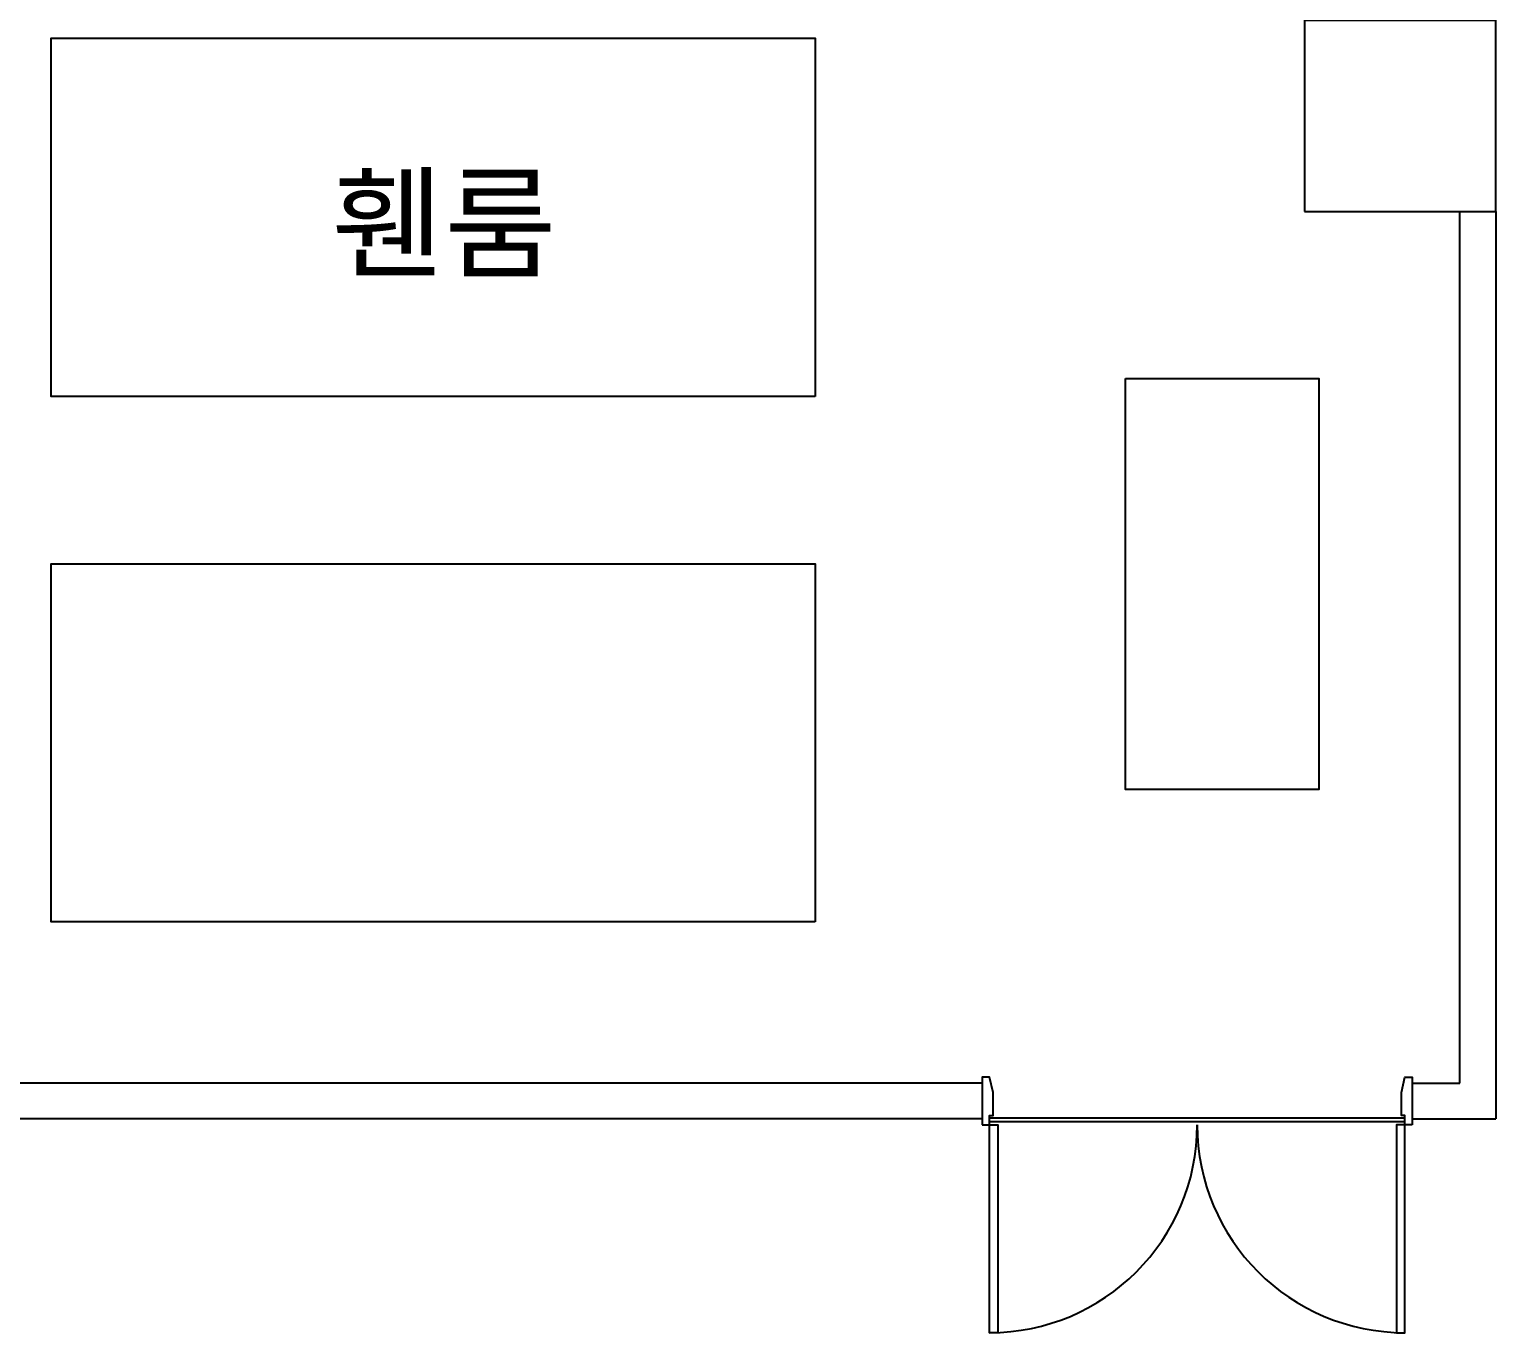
# Model space of a CAD drawing. Header units: millimetres. Extents: x -38475 to 94728, y -31127 to 90245.
# Drawn here: x 11134 to 17275, y -5600 to -143 of the extents above; entities that cross this region are included whole.
import ezdxf
from ezdxf.enums import TextEntityAlignment as Align

# ---------------------------------------------------------------- set-up
doc = ezdxf.new("R2010")
doc.units = ezdxf.units.MM
doc.layers.add('e-plan', color=9, linetype='Continuous')
doc.styles.add('xr_plan$0$USUN', font='malgun_0.ttf')

# ---------------------------------------------------------------- blocks, each defined once
blk = doc.blocks.new('Xref-지하2층')
at = {"layer": 'e-plan', "linetype": 'Continuous'}
for p, q in [((20650, 7350), (20650, 11000)), ((20800, 11000), (20800, 7200)), ((18650, 7350), (12325, 7350)), ((18650, 7350), (18650, 7200)), ((20450, 7350), (20650, 7350)), ((20450, 7350), (20450, 7200)), ((18650, 7200), (9900, 7200)), ((20450, 7200), (20800, 7200))]:
    blk.add_line(p, q, dxfattribs=at)
at = {"layer": 'e-plan'}
for p, q in [((20420, 7202.5), (18680, 7202.5)), ((20420, 7187.5), (18680, 7187.5))]:
    blk.add_line(p, q, dxfattribs=at)
for points in [[(20000, 11000), (20800, 11000), (20800, 11800), (20000, 11800)], [(17950, 10225), (14750, 10225), (14750, 11725), (17950, 11725)], [(19250, 10300), (20060, 10300), (20060, 8580), (19250, 8580)], [(17950, 8025), (14750, 8025), (14750, 9525), (17950, 9525)]]:
    blk.add_lwpolyline(points, close=True, dxfattribs=at)
for points in [[(18650, 7175), (18680, 7175), (18680, 7215), (18695, 7215), (18695, 7310), (18680, 7375), (18650, 7375), (18650, 7175)], [(20450, 7175), (20420, 7175), (20420, 7215), (20405, 7215), (20405, 7310), (20420, 7375), (20450, 7375), (20450, 7175)], [(18680, 7175), (18715, 7175), (18715, 6305), (18680, 6305), (18680, 7175)], [(20420, 7175), (20385, 7175), (20385, 6305), (20420, 6305), (20420, 7175)]]:
    blk.add_lwpolyline(points, dxfattribs=at)
for centre, start, end in [((18680, 7175), 270, 0), ((20420, 7175), 180, 270)]:
    blk.add_arc(centre, 870, start, end, dxfattribs=at)
at = {"layer": 'e-plan', "ltscale": 3, "style": 'xr_plan$0$USUN'}
blk.add_text('휀룸', height=375, dxfattribs=at).set_placement((16396.8, 10950), align=Align.MIDDLE_CENTER)
blk = doc.blocks.new('A$C61602750')
at = {"layer": 'e-plan'}
blk.add_blockref('Xref-지하2층', (-3525, -11905), dxfattribs=at)

msp = doc.modelspace()

# ---------------------------------------------------------------- block references
at = {"layer": 'e-plan'}
msp.add_blockref('A$C61602750', (0, 0), dxfattribs=at)

doc.saveas('drawing.dxf')
